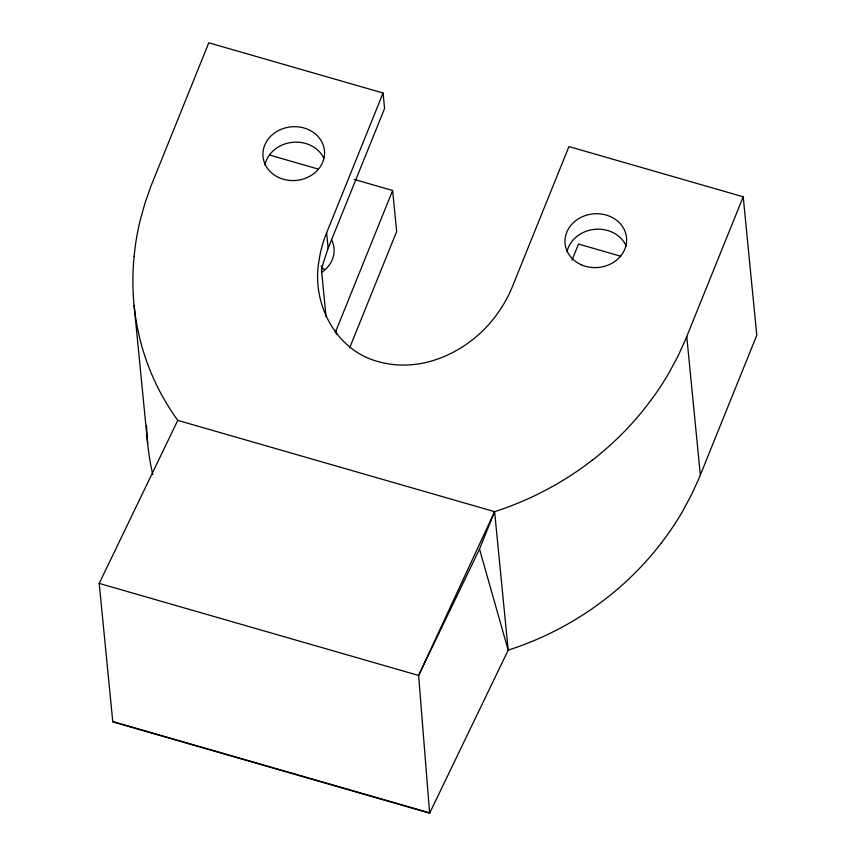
<?xml version="1.0" encoding="UTF-8"?>
<svg xmlns="http://www.w3.org/2000/svg" width="856" height="856" viewBox="0 0 856 856"><rect width="100%" height="100%" fill="white"/><g stroke="black" fill="none" stroke-linecap="round" stroke-linejoin="round"><path stroke-width="1.28" d="M134.082 256.308L135.483 244.698A334.6 291.789 -5.6 0 1 140.32 219.821L145.06 202.904L150.902 186.244L208.8 42.8L383.071 93.015L384.579 108.487L327.805 249.107L322.969 263.99L321.524 270.421L326.061 316.709M335.199 332.77L392.626 190.492L354.181 179.418M661.463 542.843L668.75 532.924A334.6 291.789 -5.6 0 0 682.917 510.743L691.413 494.907L698.838 478.707L756.79 335.274L743.211 196.784L568.951 146.579L512.498 286.364A151.298 131.942 -5.6 0 1 498.31 312.387C472.533 349.858 423.666 374.521 378.341 361.628C335.434 350.553 311.252 302.778 319.02 260.727A151.298 131.942 -5.6 0 1 326.628 232.8L383.071 93.015M349.687 347.782L396.649 231.495L392.626 190.492M572.011 260.138L578.506 244.056L620.846 256.254M137.709 329.175L139.453 337.093A306.876 267.618 -5.6 0 0 143.819 352.897L146.451 360.761A299.546 261.23 -5.6 0 0 152.614 376.405L156.166 384.151A292.431 255.013 -5.6 0 0 164.224 399.463L168.75 406.996A286 249.406 -5.6 0 0 177.77 420.371L99.21 583.418L112.789 721.897L429.637 813.2L418.616 675.448L479.51 549.049L494.608 511.663A286 249.406 -5.6 0 0 511.417 505.736L520.459 502.108A292.431 255.013 -5.6 0 0 537.921 494.147L546.331 489.846A299.546 261.23 -5.6 0 0 562.52 480.655L570.289 475.786A306.876 267.618 -5.6 0 0 585.183 465.525L592.298 460.164M592.331 460.196A321.193 280.105 -5.6 0 0 647.842 404.332L655.172 394.434A334.6 291.789 -5.6 0 0 669.338 372.264L677.834 356.417L685.26 340.217L743.211 196.784M177.77 420.371L494.608 511.663L418.616 675.448L99.21 583.418M429.637 813.2L508.186 650.143L494.608 511.663M112.939 721.587L429.798 812.858M269.608 155.054L318.304 169.081M479.51 549.049L508.186 650.143A286 249.406 -5.6 0 0 524.995 644.215L534.037 640.588A292.431 255.013 -5.6 0 0 551.499 632.627L559.91 628.336A299.546 261.23 -5.6 0 0 576.099 619.134L583.867 614.266A306.876 267.618 -5.6 0 0 598.761 604.015L605.877 598.654A321.193 280.105 -5.6 0 0 661.421 542.822M152.796 474.588L151.287 467.665A321.193 280.105 -5.6 0 1 146.536 425.464M686.758 336.579L700.336 475.059M326.618 232.8L328.137 248.272M336.173 330.277L336.558 334.247M134.103 305.41L147.681 443.89M137.666 329.185A321.193 280.105 -5.6 0 1 134.135 256.319M321.193 265.916A11.235 9.801 -5.6 0 1 321.514 270.421M567.079 251.578A30.87 26.921 -5.6 0 1 594.856 229.333A30.87 26.921 -5.6 0 1 626.218 246.057M331.347 239.263A30.87 26.921 -5.6 0 1 321.556 272.39M322.776 268.431A30.87 26.921 -5.6 0 1 324.681 269.426M264.9 165.101A30.87 26.921 -5.6 0 1 292.089 142.364A30.87 26.921 -5.6 0 1 323.868 158.392M278.938 177.609A30.87 26.921 -5.6 0 0 324.563 152.282A30.87 26.921 -5.6 0 0 277.719 130.979A30.87 26.921 -5.6 0 0 278.938 177.609M581.32 264.793A30.87 26.921 -5.6 0 0 626.613 239.006A30.87 26.921 -5.6 0 0 579.469 218.184A30.87 26.921 -5.6 0 0 581.32 264.793"/></g></svg>
